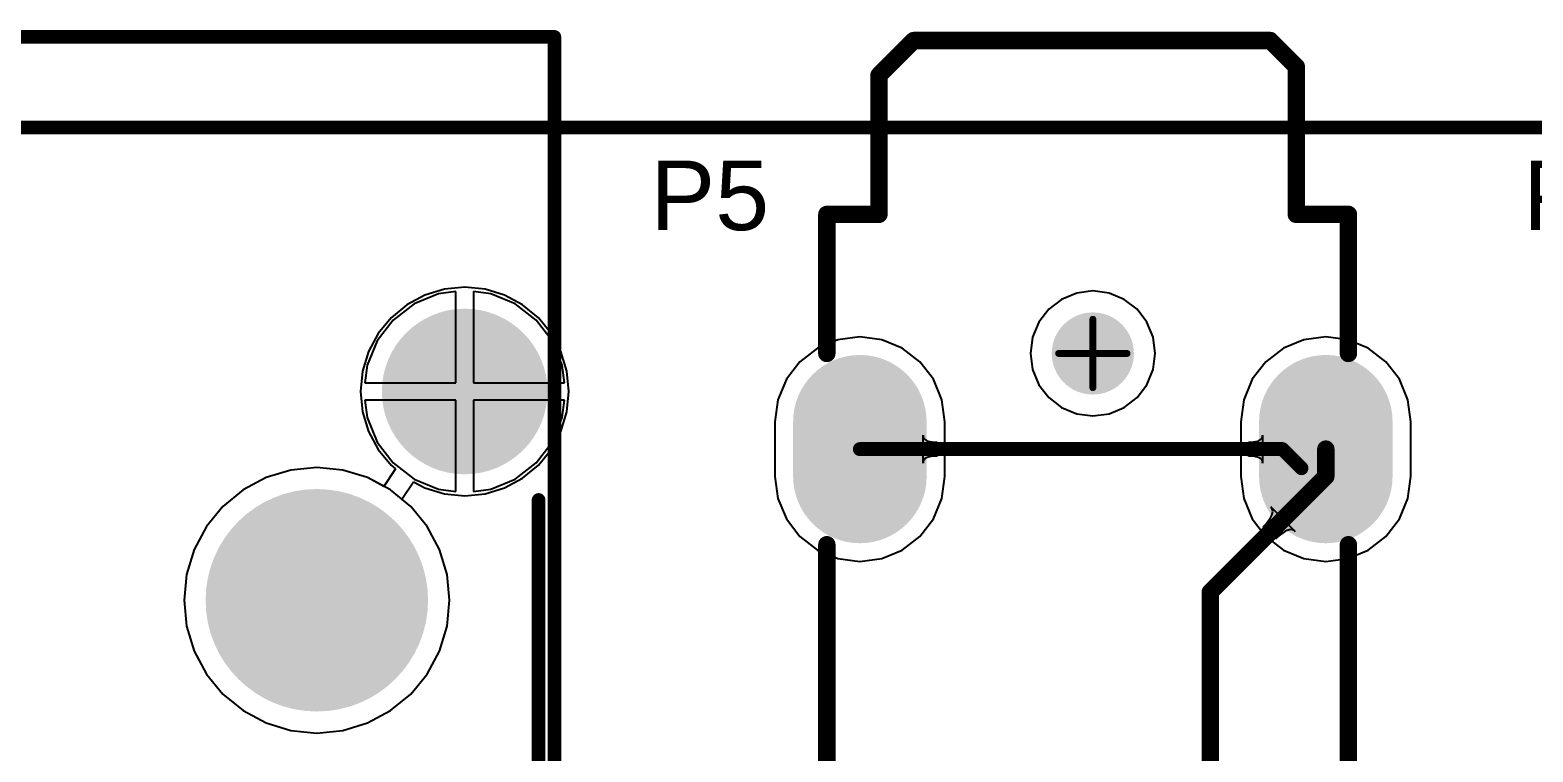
# Model space of a CAD drawing. Header units: inches. Extents: x -0.01 to 3.94, y -0.06 to 4.68.
# Drawn here: x 0.549 to 1.413, y 4.267 to 4.682 of the extents above; entities that cross this region are included whole.
import ezdxf

# ---------------------------------------------------------------- set-up
doc = ezdxf.new("R2010")
doc.units = ezdxf.units.IN
doc.header["$MEASUREMENT"] = 0
for name, color, linetype in [('Board outline', 6, 'Continuous'), ('Bottom Layer', 5, 'Continuous'), ('Bottom Solder', 6, 'Continuous'), ('Int1 -GND)', 16, 'Continuous'), ('Int2 -PWR)', 76, 'Continuous'), ('Multi-Layer', 9, 'Continuous'), ('Pad Holes', 156, 'Continuous'), ('Top Courtyard', 56, 'Continuous'), ('Top Layer', 1, 'Continuous'), ('Top Overlay', 2, 'Continuous'), ('Top Solder', 216, 'Continuous')]:
    doc.layers.add(name, color=color, linetype=linetype)
doc.styles.add('Arial', font='', dxfattribs={"height": 0.2})
doc.styles.get('Arial').set_extended_font_data('Arial')

# ---------------------------------------------------------------- blocks, each defined once
blk = doc.blocks.new('977BFFC7_4CFC_4119_A8B4_AB88E5A1DB2B_552')
at = {"layer": 'Bottom Layer'}
h = blk.add_hatch(color=5, dxfattribs=at)
edge = h.paths.add_edge_path()
edge.add_arc((-0.134, -0.07075), 0.03642, 180, 360)
edge.add_line((-0.09758, -0.07075), (-0.09758, -0.03925))
edge.add_arc((-0.134, -0.03925), 0.03642, 0, 180)
edge.add_line((-0.17042, -0.03925), (-0.17042, -0.07075))
h = blk.add_hatch(color=5, dxfattribs=at)
edge = h.paths.add_edge_path()
edge.add_arc((0.134, -0.03925), 0.03642, 0, 180)
edge.add_line((0.09758, -0.03925), (0.09758, -0.07075))
edge.add_arc((0.134, -0.07075), 0.03642, 180, 360)
edge.add_line((0.17042, -0.07075), (0.17042, -0.03925))
at = {"layer": 'Bottom Solder'}
h = blk.add_hatch(color=6, dxfattribs=at)
edge = h.paths.add_edge_path()
edge.add_arc((0, 0), 0.00197, 0, 360)
h = blk.add_hatch(color=6, dxfattribs=at)
edge = h.paths.add_edge_path()
edge.add_arc((-0.134, -0.07075), 0.03839, 180, 360)
edge.add_line((-0.09561, -0.07075), (-0.09561, -0.03925))
edge.add_arc((-0.134, -0.03925), 0.03839, 0, 180)
edge.add_line((-0.17239, -0.03925), (-0.17239, -0.07075))
h = blk.add_hatch(color=6, dxfattribs=at)
edge = h.paths.add_edge_path()
edge.add_arc((0.134, -0.03925), 0.03839, 0, 180)
edge.add_line((0.09561, -0.03925), (0.09561, -0.07075))
edge.add_arc((0.134, -0.07075), 0.03839, 180, 360)
edge.add_line((0.17239, -0.07075), (0.17239, -0.03925))
at = {"layer": 'Int1 -GND)'}
h = blk.add_hatch(color=7, dxfattribs=at)
edge = h.paths.add_edge_path()
edge.add_arc((-0.134, -0.07075), 0.03642, 180, 360)
edge.add_line((-0.09758, -0.07075), (-0.09758, -0.03925))
edge.add_arc((-0.134, -0.03925), 0.03642, 0, 180)
edge.add_line((-0.17042, -0.03925), (-0.17042, -0.07075))
h = blk.add_hatch(color=7, dxfattribs=at)
edge = h.paths.add_edge_path()
edge.add_arc((0.134, -0.03925), 0.03642, 0, 180)
edge.add_line((0.09758, -0.03925), (0.09758, -0.07075))
edge.add_arc((0.134, -0.07075), 0.03642, 180, 360)
edge.add_line((0.17042, -0.07075), (0.17042, -0.03925))
at = {"layer": 'Int2 -PWR)'}
h = blk.add_hatch(color=7, dxfattribs=at)
edge = h.paths.add_edge_path()
edge.add_arc((-0.134, -0.07075), 0.03642, 180, 360)
edge.add_line((-0.09758, -0.07075), (-0.09758, -0.03925))
edge.add_arc((-0.134, -0.03925), 0.03642, 0, 180)
edge.add_line((-0.17042, -0.03925), (-0.17042, -0.07075))
h = blk.add_hatch(color=7, dxfattribs=at)
edge = h.paths.add_edge_path()
edge.add_arc((0.134, -0.03925), 0.03642, 0, 180)
edge.add_line((0.09758, -0.03925), (0.09758, -0.07075))
edge.add_arc((0.134, -0.07075), 0.03642, 180, 360)
edge.add_line((0.17042, -0.07075), (0.17042, -0.03925))
at = {"layer": 'Multi-Layer'}
h = blk.add_hatch(color=9, dxfattribs=at)
edge = h.paths.add_edge_path()
edge.add_arc((-0.134, -0.07075), 0.03642, 180, 360)
edge.add_line((-0.09758, -0.07075), (-0.09758, -0.03925))
edge.add_arc((-0.134, -0.03925), 0.03642, 0, 180)
edge.add_line((-0.17042, -0.03925), (-0.17042, -0.07075))
h = blk.add_hatch(color=9, dxfattribs=at)
edge = h.paths.add_edge_path()
edge.add_arc((0.134, -0.03925), 0.03642, 0, 180)
edge.add_line((0.09758, -0.03925), (0.09758, -0.07075))
edge.add_arc((0.134, -0.07075), 0.03642, 180, 360)
edge.add_line((0.17042, -0.07075), (0.17042, -0.03925))
at = {"layer": 'Pad Holes'}
h = blk.add_hatch(color=7, dxfattribs=at)
edge = h.paths.add_edge_path()
edge.add_arc((0, 0), 0.02362, 0, 360)
h = blk.add_hatch(color=7, dxfattribs=at)
edge = h.paths.add_edge_path()
edge.add_arc((-0.134, -0.07075), 0.01969, 180, 360)
edge.add_line((-0.11432, -0.07075), (-0.11432, -0.03925))
edge.add_arc((-0.134, -0.03925), 0.01969, 0, 180)
edge.add_line((-0.15369, -0.03925), (-0.15369, -0.07075))
h = blk.add_hatch(color=7, dxfattribs=at)
edge = h.paths.add_edge_path()
edge.add_arc((0.134, -0.03925), 0.01969, 0, 180)
edge.add_line((0.11431, -0.03925), (0.11431, -0.07075))
edge.add_arc((0.134, -0.07075), 0.01969, 180, 360)
edge.add_line((0.15368, -0.07075), (0.15368, -0.03925))
at = {"layer": 'Top Layer'}
h = blk.add_hatch(color=1, dxfattribs=at)
edge = h.paths.add_edge_path()
edge.add_arc((-0.134, -0.07075), 0.03642, 180, 360)
edge.add_line((-0.09758, -0.07075), (-0.09758, -0.03925))
edge.add_arc((-0.134, -0.03925), 0.03642, 0, 180)
edge.add_line((-0.17042, -0.03925), (-0.17042, -0.07075))
h = blk.add_hatch(color=1, dxfattribs=at)
edge = h.paths.add_edge_path()
edge.add_arc((0.134, -0.03925), 0.03642, 0, 180)
edge.add_line((0.09758, -0.03925), (0.09758, -0.07075))
edge.add_arc((0.134, -0.07075), 0.03642, 180, 360)
edge.add_line((0.17042, -0.07075), (0.17042, -0.03925))
at = {"layer": 'Top Solder'}
h = blk.add_hatch(color=216, dxfattribs=at)
edge = h.paths.add_edge_path()
edge.add_arc((0, 0), 0.00197, 0, 360)
h = blk.add_hatch(color=216, dxfattribs=at)
edge = h.paths.add_edge_path()
edge.add_arc((-0.134, -0.07075), 0.03839, 180, 360)
edge.add_line((-0.09561, -0.07075), (-0.09561, -0.03925))
edge.add_arc((-0.134, -0.03925), 0.03839, 0, 180)
edge.add_line((-0.17239, -0.03925), (-0.17239, -0.07075))
h = blk.add_hatch(color=216, dxfattribs=at)
edge = h.paths.add_edge_path()
edge.add_arc((0.134, -0.03925), 0.03839, 0, 180)
edge.add_line((0.09561, -0.03925), (0.09561, -0.07075))
edge.add_arc((0.134, -0.07075), 0.03839, 180, 360)
edge.add_line((0.17239, -0.07075), (0.17239, -0.03925))
at = {"layer": 'Top Courtyard'}
for points in [[(0, -0.01969, 0.00394, 0.00394, 0), (0, 0.01968, 0.00394, 0.00394, 0)], [(-0.01968, 0, 0.00394, 0.00394, 0), (0.01969, 0, 0.00394, 0.00394, 0)]]:
    blk.add_lwpolyline(points, format="xyseb", dxfattribs=at)
for points in [[(-0.00098, 0.01968, 0.00197, 0.00197, 1), (0.00098, 0.01968, 0.00197, 0.00197, 1)], [(-0.02067, 0, 0.00197, 0.00197, 1), (-0.0187, 0, 0.00197, 0.00197, 1)], [(0.0187, 0, 0.00197, 0.00197, 1), (0.02067, 0, 0.00197, 0.00197, 1)], [(-0.00098, -0.01969, 0.00197, 0.00197, 1), (0.00098, -0.01969, 0.00197, 0.00197, 1)]]:
    blk.add_lwpolyline(points, format="xyseb", close=True, dxfattribs=at)
at = {"layer": 'Top Overlay'}
for points in [[(-0.123, 0.16, 0.01, 0.01, 0), (-0.103, 0.18, 0.01, 0.01, 0)], [(-0.103, 0.18, 0.01, 0.01, 0), (0.102, 0.18, 0.01, 0.01, 0)], [(0.102, 0.18, 0.01, 0.01, 0), (0.117, 0.165, 0.01, 0.01, 0)], [(-0.123, 0.08, 0.01, 0.01, 0), (-0.123, 0.16, 0.01, 0.01, 0)], [(0.117, 0.08, 0.01, 0.01, 0), (0.117, 0.165, 0.01, 0.01, 0)], [(-0.153, 0.08, 0.01, 0.01, 0), (-0.123, 0.08, 0.01, 0.01, 0)], [(-0.153, 0, 0.01, 0.01, 0), (-0.153, 0.08, 0.01, 0.01, 0)], [(0.117, 0.08, 0.01, 0.01, 0), (0.147, 0.08, 0.01, 0.01, 0)], [(0.147, 0, 0.01, 0.01, 0), (0.147, 0.08, 0.01, 0.01, 0)], [(-0.153, -0.44, 0.01, 0.01, 0), (-0.153, -0.11, 0.01, 0.01, 0)], [(0.147, -0.44, 0.01, 0.01, 0), (0.147, -0.11, 0.01, 0.01, 0)]]:
    blk.add_lwpolyline(points, format="xyseb", dxfattribs=at)
for points in [[(-0.1055, 0.18, 0.005, 0.005, 1), (-0.1005, 0.18, 0.005, 0.005, 1)], [(-0.1055, 0.18, 0.005, 0.005, 1), (-0.1005, 0.18, 0.005, 0.005, 1)], [(0.0995, 0.18, 0.005, 0.005, 1), (0.1045, 0.18, 0.005, 0.005, 1)], [(0.0995, 0.18, 0.005, 0.005, 1), (0.1045, 0.18, 0.005, 0.005, 1)], [(-0.1255, 0.16, 0.005, 0.005, 1), (-0.1205, 0.16, 0.005, 0.005, 1)], [(-0.1255, 0.16, 0.005, 0.005, 1), (-0.1205, 0.16, 0.005, 0.005, 1)], [(0.1145, 0.165, 0.005, 0.005, 1), (0.1195, 0.165, 0.005, 0.005, 1)], [(0.1145, 0.165, 0.005, 0.005, 1), (0.1195, 0.165, 0.005, 0.005, 1)], [(-0.1555, 0.08, 0.005, 0.005, 1), (-0.1505, 0.08, 0.005, 0.005, 1)], [(-0.1555, 0.08, 0.005, 0.005, 1), (-0.1505, 0.08, 0.005, 0.005, 1)], [(-0.1255, 0.08, 0.005, 0.005, 1), (-0.1205, 0.08, 0.005, 0.005, 1)], [(-0.1255, 0.08, 0.005, 0.005, 1), (-0.1205, 0.08, 0.005, 0.005, 1)], [(0.1145, 0.08, 0.005, 0.005, 1), (0.1195, 0.08, 0.005, 0.005, 1)], [(0.1145, 0.08, 0.005, 0.005, 1), (0.1195, 0.08, 0.005, 0.005, 1)], [(0.1445, 0.08, 0.005, 0.005, 1), (0.1495, 0.08, 0.005, 0.005, 1)], [(0.1445, 0.08, 0.005, 0.005, 1), (0.1495, 0.08, 0.005, 0.005, 1)], [(-0.1555, 0, 0.005, 0.005, 1), (-0.1505, 0, 0.005, 0.005, 1)], [(0.1445, 0, 0.005, 0.005, 1), (0.1495, 0, 0.005, 0.005, 1)], [(-0.1555, -0.11, 0.005, 0.005, 1), (-0.1505, -0.11, 0.005, 0.005, 1)], [(0.1445, -0.11, 0.005, 0.005, 1), (0.1495, -0.11, 0.005, 0.005, 1)]]:
    blk.add_lwpolyline(points, format="xyseb", close=True, dxfattribs=at)
blk = doc.blocks.new('03FA2727_72E9_446E_856D_3DD573B1EBDD_554')
at = {"layer": 'Bottom Layer'}
h = blk.add_hatch(color=5, dxfattribs=at)
edge = h.paths.add_edge_path()
edge.add_arc((-0.225, -0.04744), 0.06398, 0, 360)
h = blk.add_hatch(color=5, dxfattribs=at)
edge = h.paths.add_edge_path()
edge.add_arc((-0.31004, -0.16752), 0.04764, 0, 360)
at = {"layer": 'Bottom Solder'}
h = blk.add_hatch(color=6, dxfattribs=at)
edge = h.paths.add_edge_path()
edge.add_arc((-0.225, -0.04744), 0.06398, 0, 360)
h = blk.add_hatch(color=6, dxfattribs=at)
edge = h.paths.add_edge_path()
edge.add_arc((-0.31004, -0.16752), 0.04764, 0, 360)
at = {"layer": 'Int1 -GND)'}
h = blk.add_hatch(color=7, dxfattribs=at)
edge = h.paths.add_edge_path()
edge.add_arc((-0.225, -0.04744), 0.06398, 0, 360)
h = blk.add_hatch(color=7, dxfattribs=at)
edge = h.paths.add_edge_path()
edge.add_arc((-0.31004, -0.16752), 0.04764, 0, 360)
at = {"layer": 'Int2 -PWR)'}
h = blk.add_hatch(color=7, dxfattribs=at)
edge = h.paths.add_edge_path()
edge.add_arc((-0.225, -0.04744), 0.06398, 0, 360)
h = blk.add_hatch(color=7, dxfattribs=at)
edge = h.paths.add_edge_path()
edge.add_arc((-0.31004, -0.16752), 0.04764, 0, 360)
at = {"layer": 'Multi-Layer'}
h = blk.add_hatch(color=9, dxfattribs=at)
edge = h.paths.add_edge_path()
edge.add_arc((-0.225, -0.04744), 0.06398, 0, 360)
h = blk.add_hatch(color=9, dxfattribs=at)
edge = h.paths.add_edge_path()
edge.add_arc((-0.31004, -0.16752), 0.04764, 0, 360)
at = {"layer": 'Pad Holes'}
h = blk.add_hatch(color=7, dxfattribs=at)
edge = h.paths.add_edge_path()
edge.add_arc((-0.225, -0.04744), 0.06398, 0, 360)
h = blk.add_hatch(color=7, dxfattribs=at)
edge = h.paths.add_edge_path()
edge.add_arc((-0.31004, -0.16752), 0.03091, 0, 360)
at = {"layer": 'Top Layer'}
h = blk.add_hatch(color=1, dxfattribs=at)
edge = h.paths.add_edge_path()
edge.add_arc((-0.225, -0.04744), 0.06398, 0, 360)
h = blk.add_hatch(color=1, dxfattribs=at)
edge = h.paths.add_edge_path()
edge.add_arc((-0.31004, -0.16752), 0.04764, 0, 360)
at = {"layer": 'Top Solder'}
h = blk.add_hatch(color=216, dxfattribs=at)
edge = h.paths.add_edge_path()
edge.add_arc((-0.225, -0.04744), 0.06398, 0, 360)
h = blk.add_hatch(color=216, dxfattribs=at)
edge = h.paths.add_edge_path()
edge.add_arc((-0.31004, -0.16752), 0.04764, 0, 360)
at = {"layer": 'Top Courtyard'}
for points in [[(-0.36161, 0.37146, 0.00787, 0.00787, 0), (-0.36161, -0.37146, 0.00787, 0.00787, 0)], [(0.36161, -0.37146, 0.00787, 0.00787, 0), (-0.36161, -0.37146, 0.00787, 0.00787, 0)]]:
    blk.add_lwpolyline(points, format="xyseb", dxfattribs=at)
blk.add_lwpolyline([(-0.36358, -0.37146, 0.00394, 0.00394, 1), (-0.35965, -0.37146, 0.00394, 0.00394, 1)], format="xyseb", close=True, dxfattribs=at)
blk.add_lwpolyline([(-0.36358, -0.37146, 0.00394, 0.00394, 1), (-0.35965, -0.37146, 0.00394, 0.00394, 1)], format="xyseb", close=True, dxfattribs=at)
at = {"layer": 'Top Overlay'}
blk.add_lwpolyline([(-0.35256, 0.36752, 0.00787, 0.00787, 0), (-0.35256, -0.10512, 0.00787, 0.00787, 0)], format="xyseb", dxfattribs=at)
blk.add_lwpolyline([(-0.35453, -0.10512, 0.00394, 0.00394, 1), (-0.35059, -0.10512, 0.00394, 0.00394, 1)], format="xyseb", close=True, dxfattribs=at)

msp = doc.modelspace()

# ---------------------------------------------------------------- linework, layer by layer
at = {"layer": 'Board outline'}
msp.add_lwpolyline([(0, 4.62598, 0.00787, 0.00787, 0), (3.93701, 4.62598, 0.00787, 0.00787, 0)], format="xyseb", dxfattribs=at)
at = {"layer": 'Int1 -GND)'}
for p, q in [((0, 4.62598), (3.93701, 4.62598)), ((0.78365, 4.53029), (0.76963, 4.52448)), ((0.7937, 4.53161), (0.78365, 4.53029)), ((0.7937, 4.47913), (0.7937, 4.53161)), ((0.81375, 4.53029), (0.8037, 4.53161)), ((0.8037, 4.53161), (0.8037, 4.47913)), ((0.82777, 4.52448), (0.81375, 4.53029)), ((1.1507, 4.53071), (1.14204, 4.52712)), ((1.16, 4.53193), (1.1507, 4.53071)), ((1.1693, 4.53071), (1.16, 4.53193)), ((1.17796, 4.52712), (1.1693, 4.53071)), ((0.76963, 4.52448), (0.75759, 4.51524)), ((0.83981, 4.51524), (0.82777, 4.52448)), ((1.13459, 4.52141), (1.12888, 4.51396)), ((1.14204, 4.52712), (1.13459, 4.52141)), ((1.18541, 4.52141), (1.17796, 4.52712)), ((1.19112, 4.51396), (1.18541, 4.52141)), ((0.75759, 4.51524), (0.74835, 4.5032)), ((0.84905, 4.5032), (0.83981, 4.51524)), ((1.12888, 4.51396), (1.12529, 4.5053)), ((1.1947, 4.5053), (1.19112, 4.51396)), ((1.01336, 4.50392), (1.00158, 4.49904)), ((1.026, 4.50558), (1.01336, 4.50392)), ((1.03864, 4.50392), (1.026, 4.50558)), ((1.05042, 4.49904), (1.03864, 4.50392)), ((1.12529, 4.5053), (1.12407, 4.496)), ((1.19593, 4.496), (1.1947, 4.5053)), ((1.28136, 4.50392), (1.26958, 4.49904)), ((1.294, 4.50558), (1.28136, 4.50392)), ((1.30664, 4.50392), (1.294, 4.50558)), ((1.31842, 4.49904), (1.30664, 4.50392)), ((0.74835, 4.5032), (0.74255, 4.48918)), ((0.85485, 4.48918), (0.84905, 4.5032)), ((1.00158, 4.49904), (0.99147, 4.49128)), ((1.06053, 4.49128), (1.05042, 4.49904)), ((1.12407, 4.496), (1.12529, 4.4867)), ((1.1947, 4.4867), (1.19593, 4.496)), ((1.26958, 4.49904), (1.25947, 4.49128)), ((1.32853, 4.49128), (1.31842, 4.49904)), ((0.74255, 4.48918), (0.74122, 4.47913)), ((0.85618, 4.47913), (0.85485, 4.48918)), ((0.99147, 4.49128), (0.98371, 4.48117)), ((1.06829, 4.48117), (1.06053, 4.49128)), ((1.12529, 4.4867), (1.12888, 4.47804)), ((1.19112, 4.47804), (1.1947, 4.4867)), ((1.25947, 4.49128), (1.25171, 4.48117)), ((1.33629, 4.48117), (1.32853, 4.49128)), ((0.74122, 4.47913), (0.7937, 4.47913)), ((0.8037, 4.47913), (0.85618, 4.47913)), ((0.98371, 4.48117), (0.97883, 4.46939)), ((1.07317, 4.46939), (1.06829, 4.48117)), ((1.12888, 4.47804), (1.13459, 4.47059)), ((1.18541, 4.47059), (1.19112, 4.47804)), ((1.25171, 4.48117), (1.24683, 4.46939)), ((1.34117, 4.46939), (1.33629, 4.48117)), ((0.7937, 4.46913), (0.74122, 4.46913)), ((0.74122, 4.46913), (0.74255, 4.45909)), ((0.7937, 4.41666), (0.7937, 4.46913)), ((0.85618, 4.46913), (0.8037, 4.46913)), ((0.8037, 4.46913), (0.8037, 4.41666)), ((0.85485, 4.45909), (0.85618, 4.46913)), ((0.97883, 4.46939), (0.97716, 4.45675)), ((1.07483, 4.45675), (1.07317, 4.46939)), ((1.13459, 4.47059), (1.14204, 4.46488)), ((1.17796, 4.46488), (1.18541, 4.47059)), ((1.24683, 4.46939), (1.24516, 4.45675)), ((1.34284, 4.45675), (1.34117, 4.46939)), ((1.14204, 4.46488), (1.1507, 4.46129)), ((1.1507, 4.46129), (1.16, 4.46007)), ((1.16, 4.46007), (1.1693, 4.46129)), ((1.1693, 4.46129), (1.17796, 4.46488)), ((0.74255, 4.45909), (0.74835, 4.44507)), ((0.84905, 4.44507), (0.85485, 4.45909)), ((0.97716, 4.45675), (0.97716, 4.42525)), ((1.07483, 4.42525), (1.07483, 4.45675)), ((1.24516, 4.45675), (1.24516, 4.42525)), ((1.34284, 4.42525), (1.34284, 4.45675)), ((0.74835, 4.44507), (0.75759, 4.43303)), ((0.83981, 4.43303), (0.84905, 4.44507)), ((0.69877, 4.42893), (0.68445, 4.42459)), ((0.71366, 4.4304), (0.69877, 4.42893)), ((0.72856, 4.42893), (0.71366, 4.4304)), ((0.74288, 4.42459), (0.72856, 4.42893)), ((0.75759, 4.43303), (0.76963, 4.42379)), ((0.82777, 4.42379), (0.83981, 4.43303)), ((0.67125, 4.41753), (0.65968, 4.40804)), ((0.68445, 4.42459), (0.67125, 4.41753)), ((0.75608, 4.41753), (0.74288, 4.42459)), ((0.76765, 4.40804), (0.75608, 4.41753)), ((0.76963, 4.42379), (0.78365, 4.41798)), ((0.78365, 4.41798), (0.7937, 4.41666)), ((0.8037, 4.41666), (0.81375, 4.41798)), ((0.81375, 4.41798), (0.82777, 4.42379)), ((0.97716, 4.42525), (0.97883, 4.41261)), ((1.07317, 4.41261), (1.07483, 4.42525)), ((1.24516, 4.42525), (1.24683, 4.41261)), ((1.34117, 4.41261), (1.34284, 4.42525)), ((0.97883, 4.41261), (0.98371, 4.40083)), ((1.06829, 4.40083), (1.07317, 4.41261)), ((1.24683, 4.41261), (1.25171, 4.40083)), ((1.33629, 4.40083), (1.34117, 4.41261)), ((0.65968, 4.40804), (0.65018, 4.39647)), ((0.77714, 4.39647), (0.76765, 4.40804)), ((0.98371, 4.40083), (0.99147, 4.39072)), ((1.06053, 4.39072), (1.06829, 4.40083)), ((1.25171, 4.40083), (1.25947, 4.39072)), ((1.32853, 4.39072), (1.33629, 4.40083)), ((0.65018, 4.39647), (0.64313, 4.38327)), ((0.78419, 4.38327), (0.77714, 4.39647)), ((0.64313, 4.38327), (0.63878, 4.36895)), ((0.78854, 4.36895), (0.78419, 4.38327)), ((0.99147, 4.39072), (1.00158, 4.38296)), ((1.00158, 4.38296), (1.01336, 4.37808)), ((1.03864, 4.37808), (1.05042, 4.38296)), ((1.05042, 4.38296), (1.06053, 4.39072)), ((1.25947, 4.39072), (1.26958, 4.38296)), ((1.26958, 4.38296), (1.28136, 4.37808)), ((1.30664, 4.37808), (1.31842, 4.38296)), ((1.31842, 4.38296), (1.32853, 4.39072)), ((1.01336, 4.37808), (1.026, 4.37642)), ((1.026, 4.37642), (1.03864, 4.37808)), ((1.28136, 4.37808), (1.294, 4.37642)), ((1.294, 4.37642), (1.30664, 4.37808)), ((0.63878, 4.36895), (0.63732, 4.35406)), ((0.79001, 4.35406), (0.78854, 4.36895)), ((0.63732, 4.35406), (0.63878, 4.33916)), ((0.78854, 4.33916), (0.79001, 4.35406)), ((0.63878, 4.33916), (0.64313, 4.32484)), ((0.78419, 4.32484), (0.78854, 4.33916)), ((0.64313, 4.32484), (0.65018, 4.31164)), ((0.77714, 4.31164), (0.78419, 4.32484)), ((0.65018, 4.31164), (0.65968, 4.30007)), ((0.76765, 4.30007), (0.77714, 4.31164)), ((0.65968, 4.30007), (0.67125, 4.29058)), ((0.75608, 4.29058), (0.76765, 4.30007)), ((0.67125, 4.29058), (0.68445, 4.28352)), ((0.74288, 4.28352), (0.75608, 4.29058)), ((0.68445, 4.28352), (0.69877, 4.27918)), ((0.69877, 4.27918), (0.71366, 4.27771)), ((0.71366, 4.27771), (0.72856, 4.27918)), ((0.72856, 4.27918), (0.74288, 4.28352))]:
    msp.add_line(p, q, dxfattribs=at)
at = {"layer": 'Int2 -PWR)'}
for p, q in [((0, 4.62598), (3.93701, 4.62598)), ((0.78701, 4.53291), (0.77577, 4.5295)), ((0.7987, 4.53406), (0.78701, 4.53291)), ((0.81039, 4.53291), (0.7987, 4.53406)), ((0.82163, 4.5295), (0.81039, 4.53291)), ((1.1507, 4.53071), (1.14204, 4.52712)), ((1.16, 4.53193), (1.1507, 4.53071)), ((1.1693, 4.53071), (1.16, 4.53193)), ((1.17796, 4.52712), (1.1693, 4.53071)), ((0.76541, 4.52396), (0.75633, 4.51651)), ((0.77577, 4.5295), (0.76541, 4.52396)), ((0.83199, 4.52396), (0.82163, 4.5295)), ((0.84107, 4.51651), (0.83199, 4.52396)), ((1.13459, 4.52141), (1.12888, 4.51396)), ((1.14204, 4.52712), (1.13459, 4.52141)), ((1.18541, 4.52141), (1.17796, 4.52712)), ((1.19112, 4.51396), (1.18541, 4.52141)), ((0.75633, 4.51651), (0.74887, 4.50743)), ((0.84853, 4.50743), (0.84107, 4.51651)), ((1.12888, 4.51396), (1.12529, 4.5053)), ((1.1947, 4.5053), (1.19112, 4.51396)), ((0.74887, 4.50743), (0.74334, 4.49707)), ((0.85406, 4.49707), (0.84853, 4.50743)), ((1.01336, 4.50392), (1.00158, 4.49904)), ((1.026, 4.50558), (1.01336, 4.50392)), ((1.03864, 4.50392), (1.026, 4.50558)), ((1.05042, 4.49904), (1.03864, 4.50392)), ((1.12529, 4.5053), (1.12407, 4.496)), ((1.19593, 4.496), (1.1947, 4.5053)), ((1.28136, 4.50392), (1.26958, 4.49904)), ((1.294, 4.50558), (1.28136, 4.50392)), ((1.30664, 4.50392), (1.294, 4.50558)), ((1.31842, 4.49904), (1.30664, 4.50392)), ((0.74334, 4.49707), (0.73993, 4.48583)), ((0.85747, 4.48583), (0.85406, 4.49707)), ((1.00158, 4.49904), (0.99147, 4.49128)), ((1.06053, 4.49128), (1.05042, 4.49904)), ((1.12407, 4.496), (1.12529, 4.4867)), ((1.1947, 4.4867), (1.19593, 4.496)), ((1.26958, 4.49904), (1.25947, 4.49128)), ((1.32853, 4.49128), (1.31842, 4.49904)), ((0.99147, 4.49128), (0.98371, 4.48117)), ((1.06829, 4.48117), (1.06053, 4.49128)), ((1.12529, 4.4867), (1.12888, 4.47804)), ((1.19112, 4.47804), (1.1947, 4.4867)), ((1.25947, 4.49128), (1.25171, 4.48117)), ((1.33629, 4.48117), (1.32853, 4.49128)), ((0.73993, 4.48583), (0.73877, 4.47413)), ((0.85863, 4.47413), (0.85747, 4.48583)), ((0.98371, 4.48117), (0.97883, 4.46939)), ((1.07317, 4.46939), (1.06829, 4.48117)), ((1.12888, 4.47804), (1.13459, 4.47059)), ((1.18541, 4.47059), (1.19112, 4.47804)), ((1.25171, 4.48117), (1.24683, 4.46939)), ((1.34117, 4.46939), (1.33629, 4.48117)), ((0.73877, 4.47413), (0.73993, 4.46244)), ((0.85747, 4.46244), (0.85863, 4.47413)), ((0.97883, 4.46939), (0.97716, 4.45675)), ((1.07483, 4.45675), (1.07317, 4.46939)), ((1.13459, 4.47059), (1.14204, 4.46488)), ((1.17796, 4.46488), (1.18541, 4.47059)), ((1.24683, 4.46939), (1.24516, 4.45675)), ((1.34284, 4.45675), (1.34117, 4.46939)), ((0.73993, 4.46244), (0.74334, 4.4512)), ((0.85406, 4.4512), (0.85747, 4.46244)), ((1.14204, 4.46488), (1.1507, 4.46129)), ((1.1507, 4.46129), (1.16, 4.46007)), ((1.16, 4.46007), (1.1693, 4.46129)), ((1.1693, 4.46129), (1.17796, 4.46488)), ((0.97716, 4.45675), (0.97716, 4.42525)), ((1.07483, 4.42525), (1.07483, 4.45675)), ((1.24516, 4.45675), (1.24516, 4.42525)), ((1.34284, 4.42525), (1.34284, 4.45675)), ((0.74334, 4.4512), (0.74887, 4.44084)), ((0.84853, 4.44084), (0.85406, 4.4512)), ((0.74887, 4.44084), (0.75633, 4.43176)), ((0.84107, 4.43176), (0.84853, 4.44084)), ((0.69877, 4.42893), (0.68445, 4.42459)), ((0.71366, 4.4304), (0.69877, 4.42893)), ((0.72856, 4.42893), (0.71366, 4.4304)), ((0.74288, 4.42459), (0.72856, 4.42893)), ((0.75895, 4.4296), (0.75226, 4.41958)), ((0.75633, 4.43176), (0.75895, 4.4296)), ((0.83199, 4.42431), (0.84107, 4.43176)), ((0.67125, 4.41753), (0.65968, 4.40804)), ((0.68445, 4.42459), (0.67125, 4.41753)), ((0.75226, 4.41958), (0.74288, 4.42459)), ((0.76253, 4.41224), (0.76923, 4.42226)), ((0.76923, 4.42226), (0.77577, 4.41877)), ((0.77577, 4.41877), (0.78701, 4.41536)), ((0.81039, 4.41536), (0.82163, 4.41877)), ((0.82163, 4.41877), (0.83199, 4.42431)), ((0.97716, 4.42525), (0.97883, 4.41261)), ((1.07317, 4.41261), (1.07483, 4.42525)), ((1.24516, 4.42525), (1.24683, 4.41261)), ((1.34117, 4.41261), (1.34284, 4.42525)), ((0.76765, 4.40804), (0.76253, 4.41224)), ((0.78701, 4.41536), (0.7987, 4.41421)), ((0.7987, 4.41421), (0.81039, 4.41536)), ((0.97883, 4.41261), (0.98371, 4.40083)), ((1.06829, 4.40083), (1.07317, 4.41261)), ((1.24683, 4.41261), (1.25171, 4.40083)), ((1.33629, 4.40083), (1.34117, 4.41261)), ((0.65968, 4.40804), (0.65018, 4.39647)), ((0.77714, 4.39647), (0.76765, 4.40804)), ((0.98371, 4.40083), (0.99147, 4.39072)), ((1.06053, 4.39072), (1.06829, 4.40083)), ((1.25171, 4.40083), (1.25947, 4.39072)), ((1.32853, 4.39072), (1.33629, 4.40083)), ((0.65018, 4.39647), (0.64313, 4.38327)), ((0.78419, 4.38327), (0.77714, 4.39647)), ((0.64313, 4.38327), (0.63878, 4.36895)), ((0.78854, 4.36895), (0.78419, 4.38327)), ((0.99147, 4.39072), (1.00158, 4.38296)), ((1.00158, 4.38296), (1.01336, 4.37808)), ((1.03864, 4.37808), (1.05042, 4.38296)), ((1.05042, 4.38296), (1.06053, 4.39072)), ((1.25947, 4.39072), (1.26958, 4.38296)), ((1.26958, 4.38296), (1.28136, 4.37808)), ((1.30664, 4.37808), (1.31842, 4.38296)), ((1.31842, 4.38296), (1.32853, 4.39072)), ((1.01336, 4.37808), (1.026, 4.37642)), ((1.026, 4.37642), (1.03864, 4.37808)), ((1.28136, 4.37808), (1.294, 4.37642)), ((1.294, 4.37642), (1.30664, 4.37808)), ((0.63878, 4.36895), (0.63732, 4.35406)), ((0.79001, 4.35406), (0.78854, 4.36895)), ((0.63732, 4.35406), (0.63878, 4.33916)), ((0.78854, 4.33916), (0.79001, 4.35406)), ((0.63878, 4.33916), (0.64313, 4.32484)), ((0.78419, 4.32484), (0.78854, 4.33916)), ((0.64313, 4.32484), (0.65018, 4.31164)), ((0.77714, 4.31164), (0.78419, 4.32484)), ((0.65018, 4.31164), (0.65968, 4.30007)), ((0.76765, 4.30007), (0.77714, 4.31164)), ((0.65968, 4.30007), (0.67125, 4.29058)), ((0.75608, 4.29058), (0.76765, 4.30007)), ((0.67125, 4.29058), (0.68445, 4.28352)), ((0.74288, 4.28352), (0.75608, 4.29058)), ((0.68445, 4.28352), (0.69877, 4.27918)), ((0.69877, 4.27918), (0.71366, 4.27771)), ((0.71366, 4.27771), (0.72856, 4.27918)), ((0.72856, 4.27918), (0.74288, 4.28352))]:
    msp.add_line(p, q, dxfattribs=at)
at = {"layer": 'Top Layer'}
for p, q in [((1.06235, 4.433), (1.06235, 4.449)), ((1.06235, 4.449), (1.06243, 4.44824)), ((1.06243, 4.44824), (1.06268, 4.44756)), ((1.06268, 4.44756), (1.06308, 4.44696)), ((1.06308, 4.44696), (1.06365, 4.44644)), ((1.06365, 4.44644), (1.06438, 4.446)), ((1.06438, 4.446), (1.06528, 4.44564)), ((1.06528, 4.44564), (1.06633, 4.44536)), ((1.06633, 4.44536), (1.06755, 4.44516)), ((1.06755, 4.44516), (1.06893, 4.44504)), ((1.06893, 4.44504), (1.07047, 4.445)), ((1.07047, 4.445), (1.07047, 4.437)), ((1.24953, 4.445), (1.25107, 4.44504)), ((1.24953, 4.437), (1.24953, 4.445)), ((1.25107, 4.44504), (1.25245, 4.44516)), ((1.25245, 4.44516), (1.25367, 4.44536)), ((1.25367, 4.44536), (1.25472, 4.44564)), ((1.25472, 4.44564), (1.25562, 4.446)), ((1.25562, 4.446), (1.25635, 4.44644)), ((1.25635, 4.44644), (1.25692, 4.44696)), ((1.25692, 4.44696), (1.25732, 4.44756)), ((1.25732, 4.44756), (1.25757, 4.44824)), ((1.25757, 4.44824), (1.25765, 4.449)), ((1.25765, 4.449), (1.25765, 4.433)), ((1.06268, 4.43444), (1.06243, 4.43376)), ((1.06308, 4.43504), (1.06268, 4.43444)), ((1.06365, 4.43556), (1.06308, 4.43504)), ((1.06438, 4.436), (1.06365, 4.43556)), ((1.06528, 4.43636), (1.06438, 4.436)), ((1.06633, 4.43664), (1.06528, 4.43636)), ((1.06755, 4.43684), (1.06633, 4.43664)), ((1.06893, 4.43696), (1.06755, 4.43684)), ((1.07047, 4.437), (1.06893, 4.43696)), ((1.25107, 4.43696), (1.24953, 4.437)), ((1.25245, 4.43684), (1.25107, 4.43696)), ((1.25367, 4.43664), (1.25245, 4.43684)), ((1.25472, 4.43636), (1.25367, 4.43664)), ((1.25562, 4.436), (1.25472, 4.43636)), ((1.25635, 4.43556), (1.25562, 4.436)), ((1.25692, 4.43504), (1.25635, 4.43556)), ((1.25732, 4.43444), (1.25692, 4.43504)), ((1.25757, 4.43376), (1.25732, 4.43444)), ((1.06243, 4.43376), (1.06235, 4.433)), ((1.25765, 4.433), (1.25757, 4.43376)), ((1.26066, 4.39927), (1.26167, 4.40063)), ((1.26167, 4.40063), (1.26246, 4.4019)), ((1.26295, 4.40696), (1.26236, 4.4077)), ((1.26236, 4.4077), (1.27645, 4.39361)), ((1.26246, 4.4019), (1.26301, 4.40309)), ((1.26331, 4.40612), (1.26295, 4.40696)), ((1.26301, 4.40309), (1.26334, 4.40419)), ((1.26344, 4.4052), (1.26331, 4.40612)), ((1.26334, 4.40419), (1.26344, 4.4052)), ((1.25795, 4.39627), (1.25942, 4.39781)), ((1.26502, 4.3892), (1.25795, 4.39627)), ((1.25942, 4.39781), (1.26066, 4.39927)), ((1.26801, 4.39191), (1.26656, 4.39067)), ((1.26938, 4.39293), (1.26801, 4.39191)), ((1.27065, 4.39371), (1.26938, 4.39293)), ((1.27184, 4.39426), (1.27065, 4.39371)), ((1.27294, 4.39459), (1.27184, 4.39426)), ((1.27395, 4.39469), (1.27294, 4.39459)), ((1.27487, 4.39456), (1.27395, 4.39469)), ((1.27571, 4.3942), (1.27487, 4.39456)), ((1.27645, 4.39361), (1.27571, 4.3942)), ((1.26656, 4.39067), (1.26502, 4.3892))]:
    msp.add_line(p, q, dxfattribs=at)
for points in [[(1.026, 4.441, 0.008, 0.008, 0), (1.269, 4.441, 0.008, 0.008, 0)], [(1.269, 4.441, 0.008, 0.008, 0), (1.28, 4.43, 0.008, 0.008, 0)], [(1.294, 4.42525, 0.01, 0.01, 0), (1.294, 4.441, 0.01, 0.01, 0)], [(1.22752, 4.35877, 0.01, 0.01, 0), (1.294, 4.42525, 0.01, 0.01, 0)], [(1.22752, 4.08148, 0.01, 0.01, 0), (1.22752, 4.35877, 0.01, 0.01, 0)]]:
    msp.add_lwpolyline(points, format="xyseb", dxfattribs=at)
for points in [[(1.024, 4.441, 0.004, 0.004, 1), (1.028, 4.441, 0.004, 0.004, 1)], [(1.267, 4.441, 0.004, 0.004, 1), (1.271, 4.441, 0.004, 0.004, 1)], [(1.267, 4.441, 0.004, 0.004, 1), (1.271, 4.441, 0.004, 0.004, 1)], [(1.2915, 4.441, 0.005, 0.005, 1), (1.2965, 4.441, 0.005, 0.005, 1)], [(1.278, 4.43, 0.004, 0.004, 1), (1.282, 4.43, 0.004, 0.004, 1)], [(1.2915, 4.42525, 0.005, 0.005, 1), (1.2965, 4.42525, 0.005, 0.005, 1)], [(1.2915, 4.42525, 0.005, 0.005, 1), (1.2965, 4.42525, 0.005, 0.005, 1)], [(1.22502, 4.35877, 0.005, 0.005, 1), (1.23002, 4.35877, 0.005, 0.005, 1)], [(1.22502, 4.35877, 0.005, 0.005, 1), (1.23002, 4.35877, 0.005, 0.005, 1)]]:
    msp.add_lwpolyline(points, format="xyseb", close=True, dxfattribs=at)

# ---------------------------------------------------------------- block references
at = {"rotation": 180}
msp.add_blockref('03FA2727_72E9_446E_856D_3DD573B1EBDD_554', (0.48866, 4.30661), dxfattribs=at)
msp.add_blockref('977BFFC7_4CFC_4119_A8B4_AB88E5A1DB2B_552', (1.16, 4.496))

# ---------------------------------------------------------------- texts
at = {"layer": 'Top Overlay', "style": 'Arial'}
for s, p in [('P6', (1.40748, 4.56693)), ('P5', (0.90551, 4.56693))]:
    msp.add_text(s, height=0.04, dxfattribs=at).set_placement(p)

doc.saveas('drawing.dxf')
